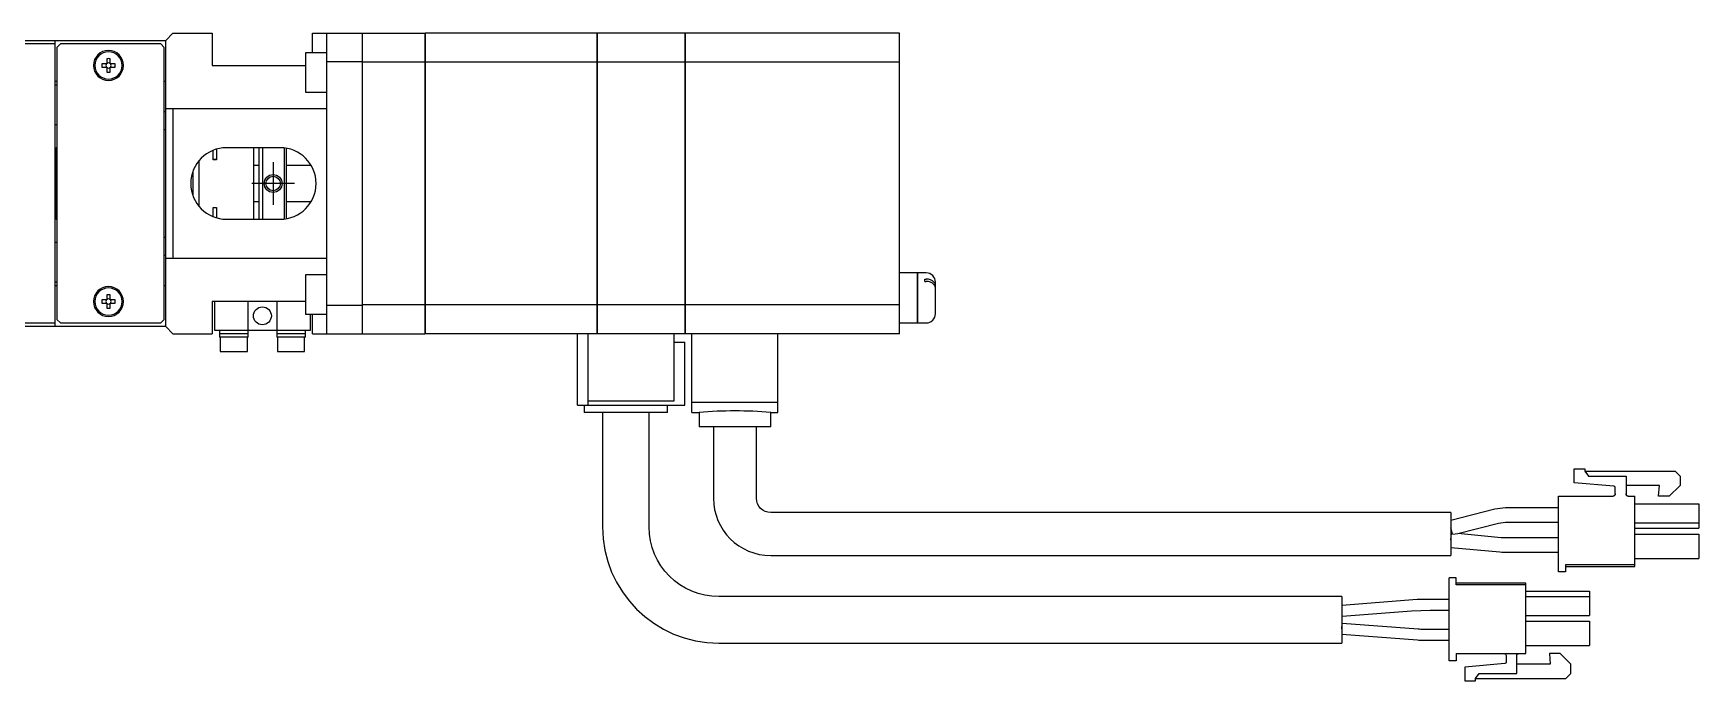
# Model space of a CAD drawing. Extents: x 0 to 971, y -8 to 578.
# Drawn here: x 737.9 to 970.5, y 358.2 to 448.7 of the extents above; entities that cross this region are included whole.
import ezdxf

# ---------------------------------------------------------------- set-up
doc = ezdxf.new("R2010")
doc.units = 0
doc.header["$LTSCALE"] = 0.5
doc.linetypes.add('CENTER', pattern=[50.8, 31.75, -6.35, 6.35, -6.35])
for name, color, linetype in [('MSM_CENTER', 1, 'CENTER'), ('MSM_CONTINUOUS', 7, 'CONTINUOUS'), ('MSM_NARROW', 5, 'CONTINUOUS')]:
    doc.layers.add(name, color=color, linetype=linetype)

msp = doc.modelspace()

# ---------------------------------------------------------------- linework, layer by layer
at = {"layer": 'MSM_CENTER'}
for p, q in [((771.41, 430.69), (771.41, 424.69)), ((774.41, 427.69), (768.41, 427.69))]:
    msp.add_line(p, q, dxfattribs=at)
at = {"layer": 'MSM_CONTINUOUS'}
for p, q in [((727.41, 447.69), (756.41, 447.69)), ((740.91, 447.19), (727.41, 447.19)), ((740.91, 447.69), (740.91, 407.69)), ((741.71, 447.19), (741.21, 446.69)), ((741.21, 446.69), (741.21, 408.69)), ((755.71, 447.19), (741.71, 447.19)), ((756.21, 446.69), (755.71, 447.19)), ((756.21, 408.69), (756.21, 446.69)), ((757.41, 448.69), (756.41, 447.69)), ((756.41, 407.69), (756.41, 447.69)), ((757.41, 448.69), (762.91, 448.69)), ((762.91, 448.69), (762.91, 444.19)), ((776.91, 445.94), (776.91, 448.69)), ((776.91, 448.69), (792.61, 448.69)), ((778.91, 406.69), (778.91, 448.69)), ((783.91, 406.69), (783.91, 448.69)), ((792.61, 448.69), (792.61, 406.69)), ((792.66, 448.64), (792.61, 448.64)), ((816.61, 448.69), (792.66, 448.69)), ((792.66, 448.69), (792.66, 406.69)), ((816.61, 448.69), (816.61, 406.69)), ((816.66, 448.64), (816.61, 448.64)), ((828.91, 448.69), (816.66, 448.69)), ((816.66, 448.69), (816.66, 406.69)), ((828.91, 448.69), (828.91, 406.69)), ((828.96, 448.64), (828.91, 448.64)), ((858.91, 448.69), (828.96, 448.69)), ((828.96, 448.69), (828.96, 406.69)), ((858.91, 406.69), (858.91, 448.69)), ((748.17, 444.43), (747.49, 444.43)), ((748.17, 445.11), (748.17, 444.43)), ((748.65, 444.43), (748.65, 445.11)), ((749.33, 444.43), (748.65, 444.43)), ((775.91, 445.94), (775.91, 440.44)), ((778.91, 445.94), (775.91, 445.94)), ((783.91, 444.69), (778.91, 444.69)), ((792.61, 444.66), (783.91, 444.66)), ((792.66, 444.4), (792.61, 444.4)), ((816.61, 444.66), (792.66, 444.66)), ((816.66, 444.4), (816.61, 444.4)), ((828.91, 444.66), (816.66, 444.66)), ((828.96, 444.4), (828.91, 444.4)), ((858.91, 444.66), (828.96, 444.66)), ((747.49, 443.95), (748.17, 443.95)), ((748.17, 443.95), (748.17, 443.27)), ((748.65, 443.27), (748.65, 443.95)), ((748.65, 443.95), (749.33, 443.95)), ((762.91, 444.19), (775.91, 444.19)), ((741.21, 441.94), (740.91, 441.94)), ((741.21, 441.44), (740.91, 441.44)), ((756.41, 441.94), (756.21, 441.94)), ((775.91, 440.44), (778.91, 440.44)), ((756.41, 437.69), (756.21, 437.69)), ((756.41, 438.19), (778.91, 438.19)), ((757.41, 438.19), (757.41, 417.19)), ((740.91, 435.94), (741.21, 435.94)), ((756.41, 435.19), (756.21, 435.19)), ((741.11, 432.69), (740.91, 432.49)), ((741.11, 432.69), (741.11, 422.69)), ((741.21, 432.69), (741.11, 432.69)), ((772.41, 432.69), (764.91, 432.69)), ((768.71, 422.69), (768.71, 432.69)), ((769.41, 432.69), (769.41, 422.69)), ((769.91, 432.69), (769.91, 422.69)), ((773.01, 422.72), (773.01, 432.65)), ((761.01, 430.82), (761.01, 424.56)), ((763.01, 431.02), (763.01, 432.31)), ((763.51, 431.04), (763.01, 431.04)), ((763.51, 431.02), (763.01, 431.02)), ((763.51, 432.49), (763.51, 431.02)), ((773.21, 432.62), (773.21, 422.75)), ((760.21, 428.94), (760.07, 428.94)), ((760.21, 429.39), (760.21, 425.98)), ((769.41, 430.19), (768.71, 430.19)), ((776.74, 430.19), (773.21, 430.19)), ((760.07, 426.44), (760.21, 426.44)), ((763.01, 423.06), (763.01, 424.35)), ((763.01, 424.35), (763.51, 424.35)), ((763.01, 424.34), (763.51, 424.34)), ((763.51, 424.35), (763.51, 422.89)), ((768.71, 425.19), (769.41, 425.19)), ((773.21, 425.19), (776.74, 425.19)), ((740.91, 422.89), (741.11, 422.69)), ((741.11, 422.69), (741.21, 422.69)), ((764.91, 422.69), (772.41, 422.69)), ((741.21, 419.44), (740.91, 419.44)), ((756.21, 420.19), (756.41, 420.19)), ((756.21, 417.69), (756.41, 417.69)), ((778.91, 417.19), (756.41, 417.19)), ((775.91, 414.94), (775.91, 409.44)), ((778.91, 414.94), (775.91, 414.94)), ((861.41, 415.19), (858.91, 415.19)), ((861.41, 408.19), (861.41, 415.19)), ((861.46, 415.14), (861.41, 415.14)), ((861.46, 408.19), (861.46, 415.19)), ((862.61, 415.19), (861.46, 415.19)), ((862.41, 414.33), (862.61, 414.33)), ((862.41, 413.98), (862.41, 414.33)), ((740.91, 413.94), (741.21, 413.94)), ((740.91, 413.44), (741.21, 413.44)), ((748.17, 412.11), (748.17, 411.43)), ((748.65, 411.43), (748.65, 412.11)), ((756.21, 413.44), (756.41, 413.44)), ((862.41, 413.98), (862.61, 413.98)), ((863.91, 409.49), (863.91, 413.89)), ((748.17, 411.43), (747.49, 411.43)), ((747.49, 410.95), (748.17, 410.95)), ((748.17, 410.95), (748.17, 410.27)), ((749.33, 411.43), (748.65, 411.43)), ((748.65, 410.27), (748.65, 410.95)), ((748.65, 410.95), (749.33, 410.95)), ((775.91, 411.19), (762.91, 411.19)), ((762.91, 411.19), (762.91, 406.69)), ((763.21, 411.19), (763.21, 407.19)), ((767.91, 406.19), (767.91, 411.19)), ((771.91, 411.19), (771.91, 406.19)), ((775.91, 409.44), (778.91, 409.44)), ((776.61, 407.19), (776.61, 409.44)), ((776.91, 406.69), (776.91, 409.44)), ((778.91, 410.69), (783.91, 410.69)), ((792.61, 410.72), (783.91, 410.72)), ((792.66, 410.97), (792.61, 410.97)), ((816.61, 410.72), (792.66, 410.72)), ((816.66, 410.97), (816.61, 410.97)), ((828.91, 410.72), (816.66, 410.72)), ((828.96, 410.97), (828.91, 410.97)), ((858.91, 410.72), (828.96, 410.72)), ((727.41, 408.19), (740.91, 408.19)), ((756.41, 407.69), (727.41, 407.69)), ((741.21, 408.69), (741.71, 408.19)), ((741.71, 408.19), (755.71, 408.19)), ((755.71, 408.19), (756.21, 408.69)), ((756.41, 407.69), (757.41, 406.69)), ((763.21, 407.19), (776.61, 407.19)), ((763.91, 407.19), (763.91, 406.19)), ((775.91, 406.19), (775.91, 407.19)), ((858.91, 408.19), (861.41, 408.19)), ((861.41, 408.24), (861.46, 408.24)), ((861.46, 408.19), (862.61, 408.19)), ((757.41, 406.69), (762.91, 406.69)), ((767.91, 406.69), (763.91, 406.69)), ((767.91, 406.19), (763.91, 406.19)), ((764.01, 406.19), (764.01, 404.19)), ((767.81, 404.19), (767.81, 406.19)), ((775.91, 406.69), (771.91, 406.69)), ((775.91, 406.19), (771.91, 406.19)), ((772.01, 406.19), (772.01, 404.19)), ((775.81, 404.19), (775.81, 406.19)), ((776.91, 406.69), (792.61, 406.69)), ((792.66, 406.74), (792.61, 406.74)), ((828.91, 406.69), (792.66, 406.69)), ((813.91, 396.69), (813.91, 406.69)), ((815.41, 396.69), (815.41, 406.69)), ((816.66, 406.74), (816.61, 406.74)), ((827.41, 397.29), (827.41, 406.69)), ((827.41, 405.49), (828.91, 405.49)), ((828.96, 406.74), (828.91, 406.74)), ((828.91, 396.69), (828.91, 405.49)), ((858.91, 406.69), (828.96, 406.69)), ((829.91, 395.69), (829.91, 406.69)), ((841.91, 395.69), (841.91, 406.69)), ((764.01, 404.19), (767.81, 404.19)), ((772.01, 404.19), (775.81, 404.19)), ((813.91, 396.69), (828.91, 396.69)), ((814.84, 396.69), (814.84, 395.69)), ((826.48, 395.69), (814.84, 395.69)), ((815.41, 397.29), (827.41, 397.29)), ((817.41, 395.69), (817.41, 379.69)), ((823.91, 379.69), (823.91, 395.69)), ((826.48, 395.69), (826.48, 396.69)), ((829.91, 397.12), (841.91, 397.12)), ((829.91, 395.69), (830.91, 395.69)), ((830.91, 395.69), (830.91, 393.69)), ((840.91, 395.69), (841.91, 395.69)), ((840.91, 393.69), (840.91, 395.69)), ((840.91, 393.69), (830.91, 393.69)), ((832.91, 393.69), (832.91, 383.69)), ((838.91, 383.69), (838.91, 393.69)), ((953.11, 385.87), (953.11, 387.79)), ((953.11, 387.79), (954.61, 387.79)), ((953.11, 387.79), (954.61, 387.79)), ((954.61, 387.79), (954.61, 387.49)), ((954.61, 387.49), (955.11, 386.79)), ((954.61, 387.49), (955.11, 386.79)), ((954.61, 387.49), (967.21, 387.49)), ((954.61, 387.49), (967.21, 387.49)), ((955.11, 386.79), (960.36, 386.79)), ((955.11, 386.79), (960.36, 386.79)), ((960.36, 386.79), (960.36, 384.29)), ((967.21, 387.49), (967.91, 386.79)), ((967.21, 387.49), (967.91, 386.79)), ((967.91, 386.79), (967.91, 385.49)), ((950.91, 383.99), (958.56, 383.99)), ((950.91, 373.39), (950.91, 383.99)), ((950.91, 383.99), (958.56, 383.99)), ((958.68, 385.39), (953.11, 385.87)), ((958.57, 383.99), (958.56, 383.99)), ((958.86, 384.29), (958.86, 385.19)), ((965.04, 385.49), (960.36, 385.49)), ((960.66, 383.99), (961.61, 383.99)), ((960.66, 383.99), (960.66, 383.99)), ((960.66, 383.99), (961.61, 383.99)), ((961.61, 374.14), (961.61, 383.99)), ((964.91, 383.99), (965.04, 385.49)), ((964.91, 383.99), (965.04, 385.49)), ((966.41, 383.99), (964.91, 383.99)), ((967.91, 385.49), (966.41, 383.99)), ((935.91, 381.69), (840.91, 381.69)), ((942.04, 382.17), (935.91, 380.57)), ((935.91, 381.69), (935.91, 375.69)), ((943.55, 382.36), (942.04, 382.17)), ((950.91, 382.36), (943.55, 382.36)), ((961.61, 382.89), (970.51, 382.89)), ((961.61, 382.89), (970.51, 382.89)), ((970.51, 382.89), (970.51, 379.49)), ((936.13, 378.69), (935.91, 379.54)), ((936.86, 378.75), (942.54, 380.23)), ((942.54, 380.23), (943.55, 380.36)), ((943.55, 380.36), (950.91, 380.36)), ((961.61, 380.24), (970.51, 380.24)), ((961.61, 379.49), (970.51, 379.49)), ((935.91, 377.84), (936.01, 378.83)), ((935.91, 376.83), (942.72, 376.18)), ((936.1, 378.82), (936.01, 378.83)), ((936.13, 378.69), (936.86, 378.75)), ((942.91, 378.17), (936.86, 378.75)), ((943.01, 378.16), (942.91, 378.17)), ((950.91, 378.16), (943.01, 378.16)), ((961.61, 378.69), (970.51, 378.69)), ((961.61, 378.69), (970.51, 378.69)), ((970.51, 378.69), (970.51, 375.29)), ((840.91, 375.69), (935.91, 375.69)), ((942.72, 376.18), (943.01, 376.16)), ((943.01, 376.16), (950.91, 376.16)), ((961.61, 375.29), (970.51, 375.29)), ((936.66, 372.59), (935.66, 372.59)), ((935.66, 360.99), (935.66, 372.59)), ((936.66, 371.59), (936.66, 372.59)), ((951.91, 373.39), (950.91, 373.39)), ((961.61, 374.39), (951.91, 374.39)), ((951.91, 374.39), (951.91, 373.39)), ((951.91, 374.14), (961.61, 374.14)), ((920.66, 369.94), (833.66, 369.94)), ((920.66, 369.94), (920.66, 363.44)), ((946.36, 371.84), (936.66, 371.84)), ((946.36, 371.59), (936.66, 371.59)), ((946.36, 361.99), (946.36, 371.84)), ((946.36, 370.69), (955.26, 370.69)), ((946.36, 369.94), (955.26, 369.94)), ((955.26, 370.69), (955.26, 367.29)), ((931.21, 369.53), (920.66, 368.69)), ((920.72, 367.19), (930.4, 367.96)), ((930.4, 367.96), (933.03, 368.06)), ((935.66, 369.56), (932.06, 369.56)), ((933.03, 368.06), (935.66, 368.06)), ((920.66, 365.44), (920.72, 366.19)), ((931.34, 365.39), (920.72, 366.19)), ((935.66, 365.36), (932.04, 365.36)), ((946.36, 367.29), (955.26, 367.29)), ((946.36, 366.49), (955.26, 366.49)), ((955.26, 366.49), (955.26, 363.09)), ((833.66, 363.44), (920.66, 363.44)), ((920.66, 364.69), (931.23, 363.89)), ((932.04, 363.86), (935.66, 363.86)), ((946.36, 363.09), (955.26, 363.09)), ((936.66, 360.99), (935.66, 360.99)), ((936.66, 361.99), (946.36, 361.99)), ((936.66, 361.99), (936.66, 360.99)), ((943.43, 360.59), (937.86, 360.1)), ((943.61, 361.69), (943.61, 360.79)), ((945.11, 359.19), (945.11, 361.69)), ((949.66, 361.99), (949.79, 360.49)), ((951.16, 361.99), (949.66, 361.99)), ((952.66, 360.49), (951.16, 361.99)), ((937.86, 360.1), (937.86, 358.19)), ((939.36, 358.49), (939.86, 359.19)), ((939.36, 358.19), (939.36, 358.49)), ((939.36, 358.49), (951.96, 358.49)), ((939.86, 359.19), (945.11, 359.19)), ((949.79, 360.49), (945.11, 360.49)), ((951.96, 358.49), (952.66, 359.19)), ((952.66, 359.19), (952.66, 360.49)), ((937.86, 358.19), (939.36, 358.19))]:
    msp.add_line(p, q, dxfattribs=at)
at = {"layer": 'MSM_CONTINUOUS', "extrusion": (0, 0, -1)}
for centre, radius in [((-748.41, 444.19), 2.1), ((-748.41, 444.19), 1.9), ((-748.41, 411.19), 2.1), ((-748.41, 411.19), 1.9)]:
    msp.add_circle(centre, radius, dxfattribs=at)
at = {"layer": 'MSM_CONTINUOUS'}
for centre, radius in [((771.41, 427.69), 1.01), ((769.91, 409.19), 1.25)]:
    msp.add_circle(centre, radius, dxfattribs=at)
for centre, radius, start, end in [((748.41, 444.19), 0.95, 165.3667, 194.6333), ((748.41, 444.19), 0.365, 138.8496, 221.1504), ((748.41, 444.19), 0.95, 75.3667, 104.6333), ((748.41, 444.19), 0.365, 48.8496, 131.1504), ((748.41, 444.19), 0.365, 318.8496, 41.1504), ((748.41, 444.19), 0.95, 345.3667, 14.6333), ((748.41, 444.19), 0.365, 228.8496, 311.1504), ((748.41, 444.19), 0.95, 255.3667, 284.6333), ((764.91, 427.69), 5, 90, 270), ((772.41, 427.69), 5, 270, 90), ((862.61, 413.89), 1.3, 0, 90), ((862.69, 412.93), 1.41, 41.3743, 92.8178), ((748.41, 411.19), 0.95, 75.3667, 104.6333), ((862.7, 412.6), 1.39, 42.8199, 93.04), ((863.16, 413.03), 0.754, 5.8166, 41.8939), ((863.16, 413.39), 0.751, 1.7681, 38.8955), ((748.41, 411.19), 0.95, 165.3667, 194.6333), ((748.41, 411.19), 0.365, 138.8496, 221.1504), ((748.41, 411.19), 0.365, 48.8496, 131.1504), ((748.41, 411.19), 0.365, 228.8496, 311.1504), ((748.41, 411.19), 0.95, 255.3667, 284.6333), ((748.41, 411.19), 0.365, 318.8496, 41.1504), ((748.41, 411.19), 0.95, 345.3667, 14.6333), ((862.61, 409.49), 1.3, 270, 360), ((835.92, 335.64), 60.26, 90.0102, 94.77), ((835.9, 335.67), 60.23, 85.2289, 89.9909), ((958.56, 384.29), 0.3, 270, 0), ((958.66, 385.19), 0.2, 0, 85), ((960.66, 384.29), 0.3, 180, 270), ((960.66, 384.29), 0.3, 180, 270), ((840.91, 383.69), 8, 180, 270), ((833.66, 379.69), 16.25, 180, 270), ((932.06, 358.81), 10.75, 90, 94.548), ((920.72, 367.27), 0.0835, 221.1477, 267.6834), ((920.72, 366.11), 0.0749, 90.4423, 139.1632), ((932.04, 374.61), 10.75, 265.7108, 270)]:
    msp.add_arc(centre, radius, start, end, dxfattribs=at)
at = {"layer": 'MSM_CONTINUOUS', "extrusion": (0, 0, -1)}
for centre, radius, start, end in [((-958.56, 384.29), 0.3, 180, 270), ((-958.56, 384.29), 0.3, 180, 270), ((-960.66, 384.29), 0.3, 270, 0), ((-960.66, 384.29), 0.3, 270, 0), ((-840.91, 383.69), 2, 270, 0), ((-833.66, 379.69), 9.75, 270, 0), ((-932.04, 374.61), 9.25, 270, 274.2892), ((-943.31, 361.69), 0.3, 90, 180), ((-943.41, 360.79), 0.2, 180, 265), ((-945.41, 361.69), 0.3, 0, 90)]:
    msp.add_arc(centre, radius, start, end, dxfattribs=at)
at = {"layer": 'MSM_NARROW'}
msp.add_circle((771.41, 427.69), 1.25, dxfattribs=at)

doc.saveas('drawing.dxf')
